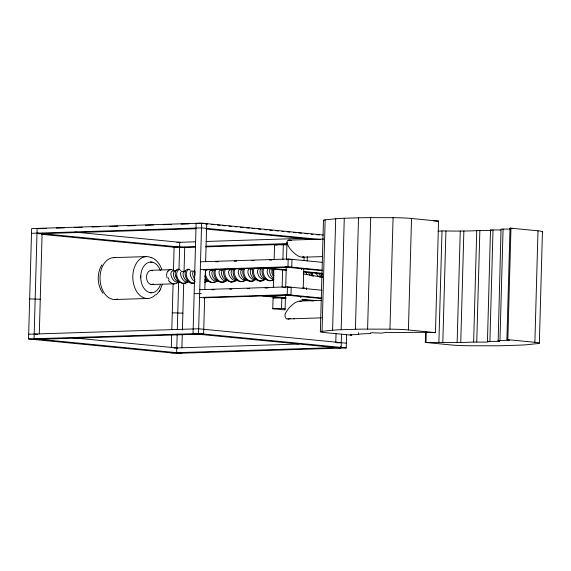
<?xml version="1.0" encoding="UTF-8"?>
<svg xmlns="http://www.w3.org/2000/svg" width="571" height="571" viewBox="0 0 571 571"><rect width="100%" height="100%" fill="white"/><g stroke="black" fill="none" stroke-linecap="round" stroke-linejoin="round"><path stroke-width="0.86" d="M346.604 334.57L346.233 347.917L176.253 353.356L28.55 338.953L31.633 228.578L201.613 223.14L323.3 235.009M39.292 333.935L42.104 233.296M171.307 347.518L171.657 335.063M171.807 329.724L173.092 283.801M173.456 270.618L174.119 246.879M176.66 352.685L177.188 333.999M177.31 329.546L178.644 281.867M179.008 268.684L179.744 242.304M181.906 347.839L182.277 334.492M182.406 330.045L183.712 283.245M184.033 271.817L184.719 247.2M346.233 347.917L198.53 333.521L201.613 223.14M204.639 297.534L203.626 334.014L33.646 339.452M204.861 289.583L205.432 269.355M205.653 261.447L206.709 223.639L204.932 223.696M284.908 309.903L272.774 308.718L273.116 296.37M273.366 287.47L273.887 268.784M274.137 259.884L274.558 244.752L286.792 244.809M285.008 308.775L281.539 308.44L281.831 297.869L273.066 298.148M282.131 287.192L282.631 269.391M282.902 259.605L283.323 244.474M285.086 309.739L285.507 294.779M285.7 287.791L286.285 266.893M286.485 259.869L286.977 242.261C286.706 239.849 289.818 239.734 291.338 240.684M286.906 294.322L286.885 295.178L321.345 298.54M287.691 266.336L287.663 267.307L322.123 270.668M321.908 298.062L287.192 294.672L287.406 286.87L199.829 289.675M322.686 270.197L287.97 266.807L288.184 259.006L200.607 261.803M303.215 288.326L303.772 268.291M303.993 260.405L304.093 256.893M306.399 289.561L306.449 287.777M307.198 261.083L307.319 256.629M320.352 331.758L323.464 220.285M351.722 335.17L324.813 332.622A16.759 1.085 1.6 0 1 322.044 331.337L325.156 219.871L335.698 218.764A39.113 2.527 1.6 0 1 344.277 218.258L358.524 217.801A39.113 2.527 1.6 0 1 370.7 217.644L393.069 217.694A16.759 1.085 1.6 0 1 411.527 218.479L438.692 221.155L433.646 220.898M322.044 331.337L332.586 330.231L335.698 218.764M335.791 342.257L336.034 333.364M332.586 330.231A39.113 2.527 1.6 0 1 341.165 329.724L344.277 218.258M340.744 348.281L340.794 346.504M341.515 334.078L341.137 347.425L171.157 352.857M341.165 329.724L355.412 329.274L358.524 217.801M351.715 335.148L350.159 334.742L358.402 334.527L358.445 332.743M355.412 329.274A39.113 2.527 1.6 0 1 367.588 329.117L370.7 217.644M367.588 329.117L389.95 329.167L393.069 217.694M438.557 221.12L435.466 332.636L408.415 329.952L411.527 218.479M490.703 230.577L476.749 230.605L473.637 342.072L486.799 342.115L488.098 341.915L487.713 341.387L498.968 341.372L499.861 341.165L497.919 340.623L509.361 340.223L507.198 339.624L534.877 342.286A16.759 1.085 1.6 0 1 537.639 343.578L527.097 344.677A39.113 2.527 1.6 0 1 518.525 345.184L504.272 345.641A39.113 2.527 1.6 0 1 492.095 345.798L469.733 345.748A16.759 1.085 1.6 0 1 451.276 344.963L425.316 342.429L425.616 331.73M473.673 342.036C458.142 342.857 441.875 342.514 426.009 342.393L426.309 331.694M438.892 342.379L442.004 230.912C453.56 231.119 465.394 231.226 476.764 230.648M442.825 342.386L445.937 230.92M457.143 342.35L460.255 230.884M460.761 342.307L463.873 230.841M476.742 341.972L479.861 230.506M487.456 341.515L490.489 229.985L500.867 229.949M489.904 341.358L493.016 229.892M498.155 340.716L501.031 229.149L510.131 229.028M499.96 340.523L503.072 229.05M510.017 228.193L506.891 339.638M507.847 339.652L510.959 228.179L510.003 228.172M534.877 342.286L537.989 230.82L510.959 228.179M539.338 343.157L542.45 231.69M140.744 275.636L140.716 277.891M194.954 271.503L194.954 275.379M491.246 230.413L490.575 230.042M271.974 268.534L271.817 272.917L273.816 277.527M273.152 268.491L272.895 272.16L273.923 275.672M162.342 284.258L160.294 289.675M301.288 268.698L301.317 269.312M100.76 266.907C96.77 275.215 97.484 285.771 102.951 293.266M270.069 268.763C268.705 272.153 270.411 276.414 273.488 278.291M243.524 268.563C240.512 274.423 246.751 284.458 253.517 280.39M225.495 269.141C221.969 275.75 230.32 286.221 236.886 280.033M244.709 268.527C241.048 275.122 249.955 286.007 256.165 279.069M253.117 268.256C250.127 274.109 256.358 284.151 263.124 280.083M254.323 268.22C250.64 274.829 259.562 285.7 265.779 278.762M262.731 267.949C259.926 273.602 265.415 283.237 272.181 280.097M206.267 269.755C202.719 276.557 211.327 286.892 217.936 280.554M224.296 269.177C221.091 275.243 228.15 285.643 234.817 280.632M235.102 268.834C231.433 275.422 240.348 286.314 246.551 279.376M263.916 267.913C260.918 273.737 267.157 283.794 273.902 279.74M300.51 296.563L300.539 297.177M101.567 265.458L101.852 264.944L101.017 266.443M156.39 294.822L159.744 290.66M159.459 291.174L160.551 289.212M234.131 268.506C230.627 274.287 237.001 284.85 243.903 280.696M214.924 269.119C211.391 274.901 217.794 285.464 224.696 281.31M216.109 269.077C211.891 275.6 220.991 287.077 227.344 279.99M245.823 278.891L244.431 280.325M303.665 256.7C299.447 258.47 294.415 253.445 291.36 250.291A17.251 7.502 36.7 0 1 288.241 245.98L286.977 242.261M254.53 279.583L254.994 279.105M264.137 279.276L264.601 278.798M208.122 280.604L204.939 282.674M300.846 297.248L300.796 296.449M178.83 282.003L176.703 283.394L174.876 283.794L151.022 284.529A7.059 4.796 88.2 0 0 153.178 283.866M188.437 281.696L185.718 283.287L182.67 283.516L186.26 282.545M225.217 280.939L225.709 280.504M186.781 282.167L187.274 281.739M272.731 279.776L273.252 279.397M204.925 282.252L205.467 281.931M301.602 269.398L301.559 268.577M214.539 281.946C210.164 284.294 205.524 280.033 204.725 275.793M290.403 318.325C285.272 321.323 283.402 315.142 286.399 311.702A17.251 9.072 -35.9 0 1 289.775 307.184C292.823 304.215 296.706 300.532 301.288 301.224M246.85 279.59C242.803 281.317 238.949 277.278 238.464 273.445C237.6 271.953 239.192 267.135 241.041 269.869M227.572 280.233C221.577 284.429 215.253 268.113 221.734 270.333M179.38 281.824C173.149 285.193 166.953 270.211 174.134 270.868M194.754 282.816C186.167 287.563 180.315 265.172 190.507 270.197M268.513 268.077C264.987 271.56 268.848 279.14 273.773 279.083M265.8 279.083C262.275 280.418 258.784 277.249 257.949 273.966C256.879 272.253 257.806 266.557 260.233 269.219M188.694 281.624C183.205 285.15 176.853 269.955 183.22 271.453M207.972 280.989L204.618 280.896M255.837 279.505C252.047 280.561 248.77 276.978 248.142 273.523C247.364 272.046 248.285 267.149 250.526 269.362M237.565 280.233C231.776 283.295 224.667 269.89 231.084 269.698M217.28 280.768C211.834 283.423 205.838 269.983 211.891 270.333M442.004 230.912L438.043 231.234M194.718 283.116L192.277 283.209M425.316 342.379L426.009 342.393M257.521 279.576C252.318 280.582 247.571 271.189 252.175 268.641M223.104 269.519C219.193 272.417 222.997 280.175 227.586 280.525M435.437 332.636C419.157 331.872 402.712 332.807 386.346 332.365C383.755 332.729 381.514 333.428 378.694 332.943C377.824 333.236 368.409 332.051 370.622 333.543C364.491 333.785 359.023 333.764 358.402 334.527M287.97 318.953L294.686 318.711M302.437 257.243L322.479 256.586M38.628 228.685L46.636 228.429M56.429 228.115L64.437 227.858M74.23 227.543L82.238 227.287M92.024 226.98L100.039 226.723M109.825 226.409L117.833 226.152M127.626 225.838L135.634 225.581M145.419 225.267L153.435 225.01M163.22 224.703L171.229 224.446M181.021 224.132L189.03 223.875M199.707 223.532L204.161 223.389M31.498 233.325L201.477 227.886L320.652 239.506M38.364 233.76L195.953 228.721M176.903 242.397L195.489 241.804M206.117 241.462L301.731 238.407M323.786 239.056L288.676 240.148M174.112 247.229L195.361 246.544M205.981 246.208L287.434 243.603M184.519 247.55L195.139 247.214M205.767 246.872L287.213 244.267M113.565 257.642L146.347 256.593M215.845 261.811L218.143 261.739M234.238 261.218L236.537 261.147M251.861 260.661L254.159 260.583M269.491 260.098L271.789 260.019M287.884 259.505L291.981 259.377L291.76 267.178L203.362 270.004M151.408 270.29L171.25 269.655A6.98 5.132 80.6 0 1 174.091 270.89M180.9 270.504C176.86 266.272 173.984 272.403 175.732 275.971M200.392 269.605L287.97 266.807M211.491 282.595L212.669 282.559M221.105 282.288L222.283 282.252M230.713 281.981L231.89 281.946M240.32 281.674L241.497 281.639M249.927 281.367L251.104 281.332M259.541 281.06L260.719 281.025M269.141 280.754L270.326 280.718M211.998 289.775L214.296 289.704M229.628 289.212L231.926 289.14M247.25 288.648L249.548 288.576M265.151 288.077L267.942 287.984M283.273 287.498L285.571 287.42M287.106 287.37L291.203 287.242L290.982 295.043L203.355 297.848M302.794 287.606L304.25 287.563M29.671 298.918L40.263 299.24M194.147 293.658L201.342 293.644M114.957 299.525L147.746 298.476M199.614 297.477L287.192 294.672M299.718 301.053L321.873 300.36M272.774 308.718L281.539 308.44M172.278 312.815L182.877 313.136M293.601 318.746L321.58 317.854M28.686 334.213L198.658 328.775L346.361 343.171M28.55 338.953L198.53 333.521M173.948 348.032L298.776 344.035M336.84 342.821L341.272 342.679M261.625 268.291C257.571 271.211 261.554 279.412 266.486 279.312M150.551 262.046L152.086 262.139M151.743 292.759L150.202 292.666M286.399 267.028L285.043 266.942M189.044 269.084C183.22 271.767 187.416 282.888 193.455 283.173M179.437 269.391C173.591 272.067 177.817 283.187 183.848 283.48M218.286 280.846C213.468 281.039 209.279 271.996 213.79 269.883M242.439 268.912C238.285 271.546 242.304 279.761 246.865 279.911M198.858 223.232L202.398 223.575M205.053 223.832L207.708 224.089M211.241 224.439L213.897 224.696M217.437 225.038L220.085 225.302M222.74 225.559L225.395 225.816M228.935 226.159L231.583 226.423M235.124 226.766L236.894 226.937M240.434 227.279L243.082 227.543M246.622 227.886L249.277 228.143M251.925 228.407L254.58 228.664M258.121 229.007L260.776 229.264M264.309 229.613L266.964 229.87M269.619 230.127L272.274 230.384M275.807 230.734L278.462 230.991M282.003 231.334L283.773 231.505M287.306 231.855L289.961 232.111M293.501 232.454L296.149 232.718M298.804 232.975L301.459 233.232M305 233.575L307.648 233.839M311.188 234.181L312.958 234.353M316.491 234.695L319.146 234.959M198.658 223.568L196.11 223.318L193.027 333.692L340.73 348.096M206.045 229.042L313.472 239.52M274.558 244.752L277.163 245.009M39.684 228.65L37.136 228.4L34.053 338.781L181.756 353.178M74.901 232.083L180.643 242.397M37.001 233.146L184.711 247.55M41.569 234.303L177.531 247.557M288.184 259.006L322.023 262.303M267.349 267.956L286.792 269.855M303.579 271.496L322.137 273.302M263.252 268.092L286.228 270.333M303.9 272.053L322.458 273.866M287.406 286.87L322.13 290.261M266.571 295.828L286.014 297.719M301.916 299.275L316.056 300.653M262.474 295.956L285.45 298.198M302.237 299.839L313.729 300.96M281.831 297.869L286.164 298.29M302.637 299.896L306.106 300.239M34.181 334.035L37.543 334.363M71.953 337.718L177.695 348.024M179.729 282.074C174.555 282.053 170.65 272.246 175.832 270.361M510.046 228.2L512.351 228.671M303.772 274.001L322.172 277.149M189.03 281.739C184.512 281.803 180.407 272.303 185.14 270.897M207.972 281.082L204.618 279.14M194.597 270.511C191.035 271.468 193.062 277.47 194.989 279.426M236.558 280.111C232.39 279.483 228.714 271.296 232.982 269.262M187.859 269.119L188.794 269.598M320.281 277.335L317.583 275.607L315.784 272.681M322.636 277.242L320.21 275.75L318.468 273.252M195.311 281.31C191.435 280.982 187.452 270.333 192.698 270.975M151.843 257.635C156.789 259.748 160.137 264.487 161.764 269.491M322.308 276.521L320.481 273.509M310.067 275.479L308.326 272.103M313.45 276.257L311.602 272.374M312.251 276.293L310.41 272.41M307.012 274.672L305.935 272.239M322.294 274.772L321.673 273.466M175.996 277.021L177.517 280.282A7.737 6.238 69.1 0 0 178.216 281.075M537.989 230.82A16.759 1.085 1.6 0 1 542.236 231.847M389.95 329.167A16.759 1.085 1.6 0 1 408.415 329.952M323.878 220.549A16.759 1.085 1.6 0 1 325.156 219.871M176.468 270.533A10.257 2.484 -66.6 0 1 176.939 270.154M174.241 283.866A7.494 6.431 82.8 0 1 170.079 282.031M168.117 271.239A6.559 4.525 67.5 0 1 171.243 269.605M170.051 282.11A7.83 6.153 67.8 0 1 168.488 280.161M169.052 279.44A7.994 5.503 63.8 0 1 168.252 277.77M167.125 278.07A7.616 5.967 64.4 0 1 167.931 271.039M182.663 283.352A7.509 5.888 67.4 0 1 178.48 280.768M151.408 270.397A7.059 4.796 88.2 0 1 152.671 270.818M151.022 284.422A7.059 4.796 88.2 0 1 146.533 276.928A7.059 4.796 88.2 0 1 151.408 270.34M176.096 277.021A7.994 4.204 68.1 0 1 175.832 275.993M117.619 299.061A20.956 14.232 88.2 0 1 100.089 280.111A20.956 14.232 88.2 0 1 114.842 257.685M155.562 294.636A20.956 14.232 88.2 0 1 132.986 280.361A20.956 14.232 88.2 0 1 151.522 257.821M160.615 284.23A15.353 10.428 88.2 0 1 144.856 289.418A15.353 10.428 88.2 0 1 144.342 265.536A15.353 10.428 88.2 0 1 160.315 270.426"/></g></svg>
